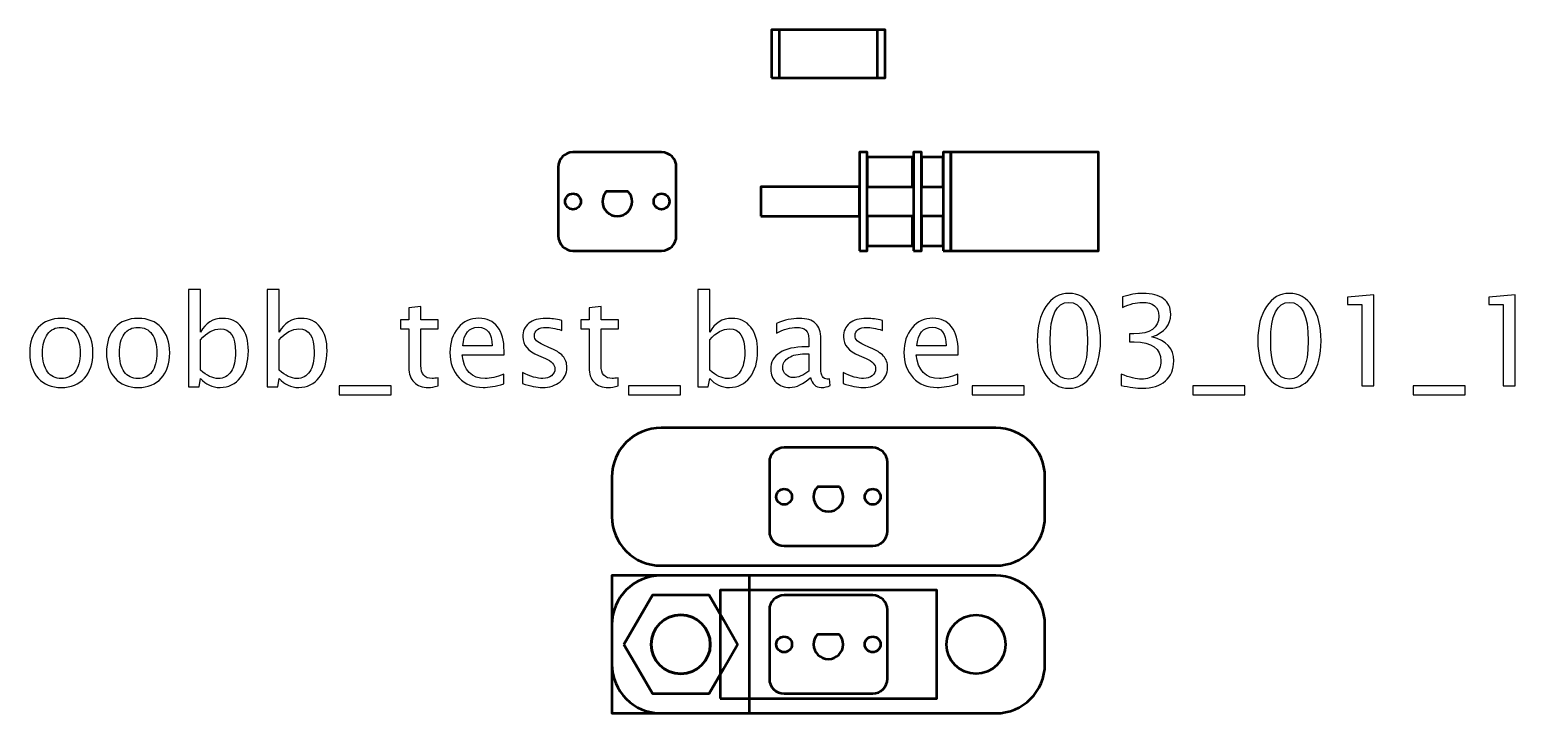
# Model space of a CAD drawing. Header units: centimetres. Extents: x -27.7 to 27.6, y -20.2 to 43.3.
# Drawn here: x -8.11 to 6.98, y 11.3 to 18.25 of the extents above; entities that cross this region are included whole.
import ezdxf

# ---------------------------------------------------------------- set-up
doc = ezdxf.new("R2010")
doc.units = ezdxf.units.CM
doc.header["$MEASUREMENT"] = 0
doc.layers.add('Layer 1', color=7, linetype='Continuous')

msp = doc.modelspace()

# ---------------------------------------------------------------- linework, layer by layer
at = {"layer": 'Layer 1', "lineweight": 53}
for points in [[(-0.57735, 17.75502), (0.57735, 17.75502), (0.57735, 18.24502), (-0.57735, 18.24502), (-0.57735, 17.75502)], [(-0.5, 17.75502), (0.5, 17.75502), (0.5, 18.24502), (-0.5, 18.24502), (-0.5, 17.75502)], [(-1.1, 11.45), (1.1, 11.45), (1.1, 12.55), (-1.1, 12.55), (-1.1, 11.45)]]:
    msp.add_lwpolyline(points, close=True, dxfattribs=at)
at = {"layer": 'Layer 1', "color": 4, "lineweight": 53}
for points in [[(0.31501, 15.99995), (0.39501, 15.99995), (0.39501, 16.99995), (0.31501, 16.99995), (0.31501, 15.99995)], [(0.39501, 16.65015), (0.85501, 16.65015), (0.85501, 16.95015), (0.39501, 16.95015), (0.39501, 16.65015)], [(0.86501, 15.99995), (0.94501, 15.99995), (0.94501, 16.99995), (0.86501, 16.99995), (0.86501, 15.99995)], [(0.94501, 16.65015), (1.16501, 16.65015), (1.16501, 16.95015), (0.94501, 16.95015), (0.94501, 16.65015)], [(1.16501, 15.99995), (1.24501, 15.99995), (1.24501, 16.99995), (1.16501, 16.99995), (1.16501, 15.99995)], [(1.24501, 15.99995), (2.74501, 15.99995), (2.74501, 16.99995), (1.24501, 16.99995), (1.24501, 15.99995)], [(-0.68499, 16.34984), (0.31501, 16.34984), (0.31501, 16.64984), (-0.68499, 16.64984), (-0.68499, 16.34984)], [(0.39501, 16.04995), (0.85501, 16.04995), (0.85501, 16.34995), (0.39501, 16.34995), (0.39501, 16.04995)], [(0.94501, 16.04995), (1.16501, 16.04995), (1.16501, 16.34995), (0.94501, 16.34995), (0.94501, 16.04995)]]:
    msp.add_lwpolyline(points, close=True, dxfattribs=at)
for centre in [(-2.59498, 16.50005), (-1.69498, 16.50005), (-0.45, 13.5), (0.45, 13.5), (-0.45, 12), (0.45, 12)]:
    msp.add_ellipse(centre, major_axis=(0, 0.08), ratio=1, dxfattribs=at)
at = {"layer": 'Layer 1', "lineweight": 53}
for centre in [(-1.5, 12), (1.5, 12)]:
    msp.add_ellipse(centre, major_axis=(0, 0.3), ratio=1, dxfattribs=at)
at = {"layer": 'Layer 1', "color": 4, "lineweight": 53}
for points, knots in [([(-2.74498, 16.15005), (-2.74498, 16.15005), (-2.74498, 16.85005), (-2.74498, 16.85005), (-2.74498, 16.85005), (-2.74498, 16.93291), (-2.67784, 17.00005), (-2.59498, 17.00005), (-2.59498, 17.00005), (-2.59498, 17.00005), (-1.69498, 17.00005), (-1.69498, 17.00005), (-1.69498, 17.00005), (-1.61212, 17.00005), (-1.54498, 16.93291), (-1.54498, 16.85005), (-1.54498, 16.85005), (-1.54498, 16.85005), (-1.54498, 16.15005), (-1.54498, 16.15005), (-1.54498, 16.15005), (-1.54498, 16.06719), (-1.61212, 16.00005), (-1.69498, 16.00005), (-1.69498, 16.00005), (-1.69498, 16.00005), (-2.59498, 16.00005), (-2.59498, 16.00005), (-2.59498, 16.00005), (-2.67784, 16.00005), (-2.74498, 16.06719), (-2.74498, 16.15005)], [0, 0, 0, 0, 0.11111111, 0.11111111, 0.11111111, 0.11111111, 0.22222222, 0.22222222, 0.22222222, 0.22222222, 0.33333333, 0.33333333, 0.33333333, 0.33333333, 0.44444444, 0.44444444, 0.44444444, 0.44444444, 0.55555556, 0.55555556, 0.55555556, 0.55555556, 0.66666667, 0.66666667, 0.66666667, 0.66666667, 0.77777778, 0.77777778, 0.77777778, 0.77777778, 1, 1, 1, 1]), ([(-2.03319, 16.60005), (-2.00944, 16.57352), (-1.99498, 16.53847), (-1.99498, 16.50005), (-1.99498, 16.50005), (-1.99498, 16.41721), (-2.06214, 16.35005), (-2.14498, 16.35005), (-2.14498, 16.35005), (-2.22782, 16.35005), (-2.29498, 16.41721), (-2.29498, 16.50005), (-2.29498, 16.50005), (-2.29498, 16.53847), (-2.28052, 16.57352), (-2.25677, 16.60005), (-2.25677, 16.60005), (-2.25677, 16.60005), (-2.03319, 16.60005), (-2.03319, 16.60005)], [0, 0, 0, 0, 0.16666667, 0.16666667, 0.16666667, 0.16666667, 0.33333333, 0.33333333, 0.33333333, 0.33333333, 0.5, 0.5, 0.5, 0.5, 0.66666667, 0.66666667, 0.66666667, 0.66666667, 1, 1, 1, 1]), ([(-0.6, 13.15), (-0.6, 13.15), (-0.6, 13.85), (-0.6, 13.85), (-0.6, 13.85), (-0.6, 13.93286), (-0.53286, 14), (-0.45, 14), (-0.45, 14), (-0.45, 14), (0.45, 14), (0.45, 14), (0.45, 14), (0.53286, 14), (0.6, 13.93286), (0.6, 13.85), (0.6, 13.85), (0.6, 13.85), (0.6, 13.15), (0.6, 13.15), (0.6, 13.15), (0.6, 13.06714), (0.53286, 13), (0.45, 13), (0.45, 13), (0.45, 13), (-0.45, 13), (-0.45, 13), (-0.45, 13), (-0.53286, 13), (-0.6, 13.06714), (-0.6, 13.15)], [0, 0, 0, 0, 0.11111111, 0.11111111, 0.11111111, 0.11111111, 0.22222222, 0.22222222, 0.22222222, 0.22222222, 0.33333333, 0.33333333, 0.33333333, 0.33333333, 0.44444444, 0.44444444, 0.44444444, 0.44444444, 0.55555556, 0.55555556, 0.55555556, 0.55555556, 0.66666667, 0.66666667, 0.66666667, 0.66666667, 0.77777778, 0.77777778, 0.77777778, 0.77777778, 1, 1, 1, 1]), ([(0.11179, 13.6), (0.13554, 13.57347), (0.15, 13.53842), (0.15, 13.5), (0.15, 13.5), (0.15, 13.41716), (0.08284, 13.35), (0, 13.35), (0, 13.35), (-0.08284, 13.35), (-0.15, 13.41716), (-0.15, 13.5), (-0.15, 13.5), (-0.15, 13.53842), (-0.13554, 13.57347), (-0.11179, 13.6), (-0.11179, 13.6), (-0.11179, 13.6), (0.11179, 13.6), (0.11179, 13.6)], [0, 0, 0, 0, 0.16666667, 0.16666667, 0.16666667, 0.16666667, 0.33333333, 0.33333333, 0.33333333, 0.33333333, 0.5, 0.5, 0.5, 0.5, 0.66666667, 0.66666667, 0.66666667, 0.66666667, 1, 1, 1, 1]), ([(-0.6, 11.65), (-0.6, 11.65), (-0.6, 12.35), (-0.6, 12.35), (-0.6, 12.35), (-0.6, 12.43286), (-0.53286, 12.5), (-0.45, 12.5), (-0.45, 12.5), (-0.45, 12.5), (0.45, 12.5), (0.45, 12.5), (0.45, 12.5), (0.53286, 12.5), (0.6, 12.43286), (0.6, 12.35), (0.6, 12.35), (0.6, 12.35), (0.6, 11.65), (0.6, 11.65), (0.6, 11.65), (0.6, 11.56714), (0.53286, 11.5), (0.45, 11.5), (0.45, 11.5), (0.45, 11.5), (-0.45, 11.5), (-0.45, 11.5), (-0.45, 11.5), (-0.53286, 11.5), (-0.6, 11.56714), (-0.6, 11.65)], [0, 0, 0, 0, 0.11111111, 0.11111111, 0.11111111, 0.11111111, 0.22222222, 0.22222222, 0.22222222, 0.22222222, 0.33333333, 0.33333333, 0.33333333, 0.33333333, 0.44444444, 0.44444444, 0.44444444, 0.44444444, 0.55555556, 0.55555556, 0.55555556, 0.55555556, 0.66666667, 0.66666667, 0.66666667, 0.66666667, 0.77777778, 0.77777778, 0.77777778, 0.77777778, 1, 1, 1, 1]), ([(0.11179, 12.1), (0.13554, 12.07347), (0.15, 12.03842), (0.15, 12), (0.15, 12), (0.15, 11.91716), (0.08284, 11.85), (0, 11.85), (0, 11.85), (-0.08284, 11.85), (-0.15, 11.91716), (-0.15, 12), (-0.15, 12), (-0.15, 12.03842), (-0.13554, 12.07347), (-0.11179, 12.1), (-0.11179, 12.1), (-0.11179, 12.1), (0.11179, 12.1), (0.11179, 12.1)], [0, 0, 0, 0, 0.16666667, 0.16666667, 0.16666667, 0.16666667, 0.33333333, 0.33333333, 0.33333333, 0.33333333, 0.5, 0.5, 0.5, 0.5, 0.66666667, 0.66666667, 0.66666667, 0.66666667, 1, 1, 1, 1])]:
    msp.add_open_spline(points, degree=3, knots=knots, dxfattribs=at)
at = {"layer": 'Layer 1'}
for points, knots in [([(-6.50057, 14.61773), (-6.50057, 14.61773), (-6.50057, 15.60452), (-6.50057, 15.60452), (-6.50057, 15.60452), (-6.50057, 15.60452), (-6.37865, 15.60452), (-6.37865, 15.60452), (-6.37865, 15.60452), (-6.37865, 15.60452), (-6.37865, 15.17124), (-6.37865, 15.17124), (-6.37865, 15.17124), (-6.3287, 15.26543), (-6.25355, 15.31242), (-6.15344, 15.31242), (-6.15344, 15.31242), (-6.07237, 15.31242), (-6.00866, 15.283), (-5.96209, 15.22394), (-5.96209, 15.22394), (-5.91552, 15.16489), (-5.89224, 15.08424), (-5.89224, 14.98201), (-5.89224, 14.98201), (-5.89224, 14.87067), (-5.9187, 14.78071), (-5.9714, 14.71256), (-5.9714, 14.71256), (-6.02411, 14.64419), (-6.09353, 14.61011), (-6.17947, 14.61011), (-6.17947, 14.61011), (-6.25927, 14.61011), (-6.32573, 14.64059), (-6.37865, 14.70176), (-6.37865, 14.70176), (-6.37865, 14.70176), (-6.39347, 14.61773), (-6.39347, 14.61773), (-6.39347, 14.61773), (-6.39347, 14.61773), (-6.50057, 14.61773), (-6.50057, 14.61773)], [0, 0, 0, 0, 0.08333333, 0.08333333, 0.08333333, 0.08333333, 0.16666667, 0.16666667, 0.16666667, 0.16666667, 0.25, 0.25, 0.25, 0.25, 0.33333333, 0.33333333, 0.33333333, 0.33333333, 0.41666667, 0.41666667, 0.41666667, 0.41666667, 0.5, 0.5, 0.5, 0.5, 0.58333333, 0.58333333, 0.58333333, 0.58333333, 0.66666667, 0.66666667, 0.66666667, 0.66666667, 0.75, 0.75, 0.75, 0.75, 0.83333333, 0.83333333, 0.83333333, 0.83333333, 1, 1, 1, 1]), ([(-5.70132, 14.61773), (-5.70132, 14.61773), (-5.70132, 15.60452), (-5.70132, 15.60452), (-5.70132, 15.60452), (-5.70132, 15.60452), (-5.5794, 15.60452), (-5.5794, 15.60452), (-5.5794, 15.60452), (-5.5794, 15.60452), (-5.5794, 15.17124), (-5.5794, 15.17124), (-5.5794, 15.17124), (-5.52945, 15.26543), (-5.4543, 15.31242), (-5.35419, 15.31242), (-5.35419, 15.31242), (-5.27312, 15.31242), (-5.20941, 15.283), (-5.16284, 15.22394), (-5.16284, 15.22394), (-5.11627, 15.16489), (-5.09299, 15.08424), (-5.09299, 14.98201), (-5.09299, 14.98201), (-5.09299, 14.87067), (-5.11945, 14.78071), (-5.17215, 14.71256), (-5.17215, 14.71256), (-5.22486, 14.64419), (-5.29428, 14.61011), (-5.38022, 14.61011), (-5.38022, 14.61011), (-5.46002, 14.61011), (-5.52648, 14.64059), (-5.5794, 14.70176), (-5.5794, 14.70176), (-5.5794, 14.70176), (-5.59422, 14.61773), (-5.59422, 14.61773), (-5.59422, 14.61773), (-5.59422, 14.61773), (-5.70132, 14.61773), (-5.70132, 14.61773)], [0, 0, 0, 0, 0.08333333, 0.08333333, 0.08333333, 0.08333333, 0.16666667, 0.16666667, 0.16666667, 0.16666667, 0.25, 0.25, 0.25, 0.25, 0.33333333, 0.33333333, 0.33333333, 0.33333333, 0.41666667, 0.41666667, 0.41666667, 0.41666667, 0.5, 0.5, 0.5, 0.5, 0.58333333, 0.58333333, 0.58333333, 0.58333333, 0.66666667, 0.66666667, 0.66666667, 0.66666667, 0.75, 0.75, 0.75, 0.75, 0.83333333, 0.83333333, 0.83333333, 0.83333333, 1, 1, 1, 1]), ([(-1.32702, 14.61773), (-1.32702, 14.61773), (-1.32702, 15.60452), (-1.32702, 15.60452), (-1.32702, 15.60452), (-1.32702, 15.60452), (-1.2051, 15.60452), (-1.2051, 15.60452), (-1.2051, 15.60452), (-1.2051, 15.60452), (-1.2051, 15.17124), (-1.2051, 15.17124), (-1.2051, 15.17124), (-1.15515, 15.26543), (-1.08, 15.31242), (-0.97989, 15.31242), (-0.97989, 15.31242), (-0.89882, 15.31242), (-0.83511, 15.283), (-0.78854, 15.22394), (-0.78854, 15.22394), (-0.74197, 15.16489), (-0.71869, 15.08424), (-0.71869, 14.98201), (-0.71869, 14.98201), (-0.71869, 14.87067), (-0.74515, 14.78071), (-0.79785, 14.71256), (-0.79785, 14.71256), (-0.85056, 14.64419), (-0.91998, 14.61011), (-1.00592, 14.61011), (-1.00592, 14.61011), (-1.08572, 14.61011), (-1.15218, 14.64059), (-1.2051, 14.70176), (-1.2051, 14.70176), (-1.2051, 14.70176), (-1.21992, 14.61773), (-1.21992, 14.61773), (-1.21992, 14.61773), (-1.21992, 14.61773), (-1.32702, 14.61773), (-1.32702, 14.61773)], [0, 0, 0, 0, 0.08333333, 0.08333333, 0.08333333, 0.08333333, 0.16666667, 0.16666667, 0.16666667, 0.16666667, 0.25, 0.25, 0.25, 0.25, 0.33333333, 0.33333333, 0.33333333, 0.33333333, 0.41666667, 0.41666667, 0.41666667, 0.41666667, 0.5, 0.5, 0.5, 0.5, 0.58333333, 0.58333333, 0.58333333, 0.58333333, 0.66666667, 0.66666667, 0.66666667, 0.66666667, 0.75, 0.75, 0.75, 0.75, 0.83333333, 0.83333333, 0.83333333, 0.83333333, 1, 1, 1, 1]), ([(2.44297, 14.60249), (2.34666, 14.60249), (2.26898, 14.64673), (2.21014, 14.73499), (2.21014, 14.73499), (2.15108, 14.82326), (2.12166, 14.93968), (2.12166, 15.08446), (2.12166, 15.08446), (2.12166, 15.22924), (2.15108, 15.34565), (2.21014, 15.43392), (2.21014, 15.43392), (2.26898, 15.52218), (2.34666, 15.56642), (2.44297, 15.56642), (2.44297, 15.56642), (2.5397, 15.56642), (2.61738, 15.52239), (2.67623, 15.43434), (2.67623, 15.43434), (2.73486, 15.34629), (2.76428, 15.22966), (2.76428, 15.08446), (2.76428, 15.08446), (2.76428, 14.93968), (2.73486, 14.82326), (2.67623, 14.73499), (2.67623, 14.73499), (2.61738, 14.64673), (2.5397, 14.60249), (2.44297, 14.60249)], [0, 0, 0, 0, 0.11111111, 0.11111111, 0.11111111, 0.11111111, 0.22222222, 0.22222222, 0.22222222, 0.22222222, 0.33333333, 0.33333333, 0.33333333, 0.33333333, 0.44444444, 0.44444444, 0.44444444, 0.44444444, 0.55555556, 0.55555556, 0.55555556, 0.55555556, 0.66666667, 0.66666667, 0.66666667, 0.66666667, 0.77777778, 0.77777778, 0.77777778, 0.77777778, 1, 1, 1, 1]), ([(2.97425, 14.6317), (2.97425, 14.6317), (2.97425, 14.746), (2.97425, 14.746), (2.97425, 14.746), (3.06146, 14.71129), (3.12983, 14.69393), (3.17999, 14.69393), (3.17999, 14.69393), (3.23905, 14.69393), (3.28667, 14.71086), (3.32329, 14.74494), (3.32329, 14.74494), (3.35991, 14.77902), (3.37811, 14.82347), (3.37811, 14.87808), (3.37811, 14.87808), (3.37811, 15.00762), (3.28794, 15.07239), (3.1076, 15.07239), (3.1076, 15.07239), (3.1076, 15.07239), (3.05934, 15.07239), (3.05934, 15.07239), (3.05934, 15.07239), (3.05934, 15.07239), (3.05934, 15.15431), (3.05934, 15.15431), (3.05934, 15.15431), (3.05934, 15.15431), (3.1021, 15.15494), (3.1021, 15.15494), (3.1021, 15.15494), (3.27164, 15.15494), (3.35652, 15.21463), (3.35652, 15.33422), (3.35652, 15.33422), (3.35652, 15.42799), (3.30022, 15.47498), (3.18782, 15.47498), (3.18782, 15.47498), (3.1275, 15.47498), (3.06061, 15.45762), (2.98695, 15.42291), (2.98695, 15.42291), (2.98695, 15.42291), (2.98695, 15.52959), (2.98695, 15.52959), (2.98695, 15.52959), (3.05913, 15.55414), (3.12877, 15.56642), (3.19565, 15.56642), (3.19565, 15.56642), (3.28667, 15.56642), (3.35673, 15.54822), (3.40542, 15.51181), (3.40542, 15.51181), (3.4541, 15.47562), (3.47844, 15.42291), (3.47844, 15.35391), (3.47844, 15.35391), (3.47844, 15.24617), (3.41473, 15.16933), (3.28709, 15.12361), (3.28709, 15.12361), (3.43505, 15.08911), (3.50892, 15.00804), (3.50892, 14.87999), (3.50892, 14.87999), (3.50892, 14.79363), (3.48035, 14.72568), (3.42341, 14.67636), (3.42341, 14.67636), (3.36647, 14.62704), (3.28815, 14.60249), (3.18867, 14.60249), (3.18867, 14.60249), (3.13194, 14.60249), (3.06061, 14.61223), (2.97425, 14.6317)], [0, 0, 0, 0, 0.04761905, 0.04761905, 0.04761905, 0.04761905, 0.0952381, 0.0952381, 0.0952381, 0.0952381, 0.14285714, 0.14285714, 0.14285714, 0.14285714, 0.19047619, 0.19047619, 0.19047619, 0.19047619, 0.23809524, 0.23809524, 0.23809524, 0.23809524, 0.28571429, 0.28571429, 0.28571429, 0.28571429, 0.33333333, 0.33333333, 0.33333333, 0.33333333, 0.38095238, 0.38095238, 0.38095238, 0.38095238, 0.42857143, 0.42857143, 0.42857143, 0.42857143, 0.47619048, 0.47619048, 0.47619048, 0.47619048, 0.52380952, 0.52380952, 0.52380952, 0.52380952, 0.57142857, 0.57142857, 0.57142857, 0.57142857, 0.61904762, 0.61904762, 0.61904762, 0.61904762, 0.66666667, 0.66666667, 0.66666667, 0.66666667, 0.71428571, 0.71428571, 0.71428571, 0.71428571, 0.76190476, 0.76190476, 0.76190476, 0.76190476, 0.80952381, 0.80952381, 0.80952381, 0.80952381, 0.85714286, 0.85714286, 0.85714286, 0.85714286, 0.9047619, 0.9047619, 0.9047619, 0.9047619, 1, 1, 1, 1]), ([(4.68409, 14.60249), (4.58778, 14.60249), (4.5101, 14.64673), (4.45126, 14.73499), (4.45126, 14.73499), (4.3922, 14.82326), (4.36278, 14.93968), (4.36278, 15.08446), (4.36278, 15.08446), (4.36278, 15.22924), (4.3922, 15.34565), (4.45126, 15.43392), (4.45126, 15.43392), (4.5101, 15.52218), (4.58778, 15.56642), (4.68409, 15.56642), (4.68409, 15.56642), (4.78082, 15.56642), (4.8585, 15.52239), (4.91735, 15.43434), (4.91735, 15.43434), (4.97598, 15.34629), (5.0054, 15.22966), (5.0054, 15.08446), (5.0054, 15.08446), (5.0054, 14.93968), (4.97598, 14.82326), (4.91735, 14.73499), (4.91735, 14.73499), (4.8585, 14.64673), (4.78082, 14.60249), (4.68409, 14.60249)], [0, 0, 0, 0, 0.11111111, 0.11111111, 0.11111111, 0.11111111, 0.22222222, 0.22222222, 0.22222222, 0.22222222, 0.33333333, 0.33333333, 0.33333333, 0.33333333, 0.44444444, 0.44444444, 0.44444444, 0.44444444, 0.55555556, 0.55555556, 0.55555556, 0.55555556, 0.66666667, 0.66666667, 0.66666667, 0.66666667, 0.77777778, 0.77777778, 0.77777778, 0.77777778, 1, 1, 1, 1]), ([(5.41857, 14.62535), (5.41857, 14.62535), (5.41857, 15.45212), (5.41857, 15.45212), (5.41857, 15.45212), (5.41857, 15.45212), (5.27252, 15.45212), (5.27252, 15.45212), (5.27252, 15.45212), (5.27252, 15.45212), (5.27252, 15.52832), (5.27252, 15.52832), (5.27252, 15.52832), (5.27252, 15.52832), (5.54049, 15.55118), (5.54049, 15.55118), (5.54049, 15.55118), (5.54049, 15.55118), (5.54049, 14.62535), (5.54049, 14.62535), (5.54049, 14.62535), (5.54049, 14.62535), (5.41857, 14.62535), (5.41857, 14.62535)], [0, 0, 0, 0, 0.14285714, 0.14285714, 0.14285714, 0.14285714, 0.28571429, 0.28571429, 0.28571429, 0.28571429, 0.42857143, 0.42857143, 0.42857143, 0.42857143, 0.57142857, 0.57142857, 0.57142857, 0.57142857, 0.71428571, 0.71428571, 0.71428571, 0.71428571, 1, 1, 1, 1]), ([(6.85663, 14.62535), (6.85663, 14.62535), (6.85663, 15.45212), (6.85663, 15.45212), (6.85663, 15.45212), (6.85663, 15.45212), (6.71058, 15.45212), (6.71058, 15.45212), (6.71058, 15.45212), (6.71058, 15.45212), (6.71058, 15.52832), (6.71058, 15.52832), (6.71058, 15.52832), (6.71058, 15.52832), (6.97855, 15.55118), (6.97855, 15.55118), (6.97855, 15.55118), (6.97855, 15.55118), (6.97855, 14.62535), (6.97855, 14.62535), (6.97855, 14.62535), (6.97855, 14.62535), (6.85663, 14.62535), (6.85663, 14.62535)], [0, 0, 0, 0, 0.14285714, 0.14285714, 0.14285714, 0.14285714, 0.28571429, 0.28571429, 0.28571429, 0.28571429, 0.42857143, 0.42857143, 0.42857143, 0.42857143, 0.57142857, 0.57142857, 0.57142857, 0.57142857, 0.71428571, 0.71428571, 0.71428571, 0.71428571, 1, 1, 1, 1]), ([(-3.96608, 14.62556), (-4.00376, 14.61519), (-4.03656, 14.61011), (-4.06429, 14.61011), (-4.06429, 14.61011), (-4.12652, 14.61011), (-4.17499, 14.62789), (-4.20971, 14.66345), (-4.20971, 14.66345), (-4.24463, 14.69901), (-4.26199, 14.74833), (-4.26199, 14.81162), (-4.26199, 14.81162), (-4.26199, 14.81162), (-4.26199, 15.20701), (-4.26199, 15.20701), (-4.26199, 15.20701), (-4.26199, 15.20701), (-4.34623, 15.20701), (-4.34623, 15.20701), (-4.34623, 15.20701), (-4.34623, 15.20701), (-4.34623, 15.29845), (-4.34623, 15.29845), (-4.34623, 15.29845), (-4.34623, 15.29845), (-4.26199, 15.29845), (-4.26199, 15.29845), (-4.26199, 15.29845), (-4.26199, 15.29845), (-4.26199, 15.42016), (-4.26199, 15.42016), (-4.26199, 15.42016), (-4.26199, 15.42016), (-4.14007, 15.4318), (-4.14007, 15.4318), (-4.14007, 15.4318), (-4.14007, 15.4318), (-4.14007, 15.29845), (-4.14007, 15.29845), (-4.14007, 15.29845), (-4.14007, 15.29845), (-3.96354, 15.29845), (-3.96354, 15.29845), (-3.96354, 15.29845), (-3.96354, 15.29845), (-3.96354, 15.20701), (-3.96354, 15.20701), (-3.96354, 15.20701), (-3.96354, 15.20701), (-4.14007, 15.20701), (-4.14007, 15.20701), (-4.14007, 15.20701), (-4.14007, 15.20701), (-4.14007, 14.83363), (-4.14007, 14.83363), (-4.14007, 14.83363), (-4.14007, 14.74558), (-4.10176, 14.70155), (-4.02535, 14.70155), (-4.02535, 14.70155), (-4.00905, 14.70155), (-3.98936, 14.7043), (-3.96608, 14.70959), (-3.96608, 14.70959), (-3.96608, 14.70959), (-3.96608, 14.62556), (-3.96608, 14.62556)], [0, 0, 0, 0, 0.05555556, 0.05555556, 0.05555556, 0.05555556, 0.11111111, 0.11111111, 0.11111111, 0.11111111, 0.16666667, 0.16666667, 0.16666667, 0.16666667, 0.22222222, 0.22222222, 0.22222222, 0.22222222, 0.27777778, 0.27777778, 0.27777778, 0.27777778, 0.33333333, 0.33333333, 0.33333333, 0.33333333, 0.38888889, 0.38888889, 0.38888889, 0.38888889, 0.44444444, 0.44444444, 0.44444444, 0.44444444, 0.5, 0.5, 0.5, 0.5, 0.55555556, 0.55555556, 0.55555556, 0.55555556, 0.61111111, 0.61111111, 0.61111111, 0.61111111, 0.66666667, 0.66666667, 0.66666667, 0.66666667, 0.72222222, 0.72222222, 0.72222222, 0.72222222, 0.77777778, 0.77777778, 0.77777778, 0.77777778, 0.83333333, 0.83333333, 0.83333333, 0.83333333, 0.88888889, 0.88888889, 0.88888889, 0.88888889, 1, 1, 1, 1]), ([(-2.13601, 14.62556), (-2.17369, 14.61519), (-2.20649, 14.61011), (-2.23422, 14.61011), (-2.23422, 14.61011), (-2.29645, 14.61011), (-2.34492, 14.62789), (-2.37964, 14.66345), (-2.37964, 14.66345), (-2.41456, 14.69901), (-2.43192, 14.74833), (-2.43192, 14.81162), (-2.43192, 14.81162), (-2.43192, 14.81162), (-2.43192, 15.20701), (-2.43192, 15.20701), (-2.43192, 15.20701), (-2.43192, 15.20701), (-2.51616, 15.20701), (-2.51616, 15.20701), (-2.51616, 15.20701), (-2.51616, 15.20701), (-2.51616, 15.29845), (-2.51616, 15.29845), (-2.51616, 15.29845), (-2.51616, 15.29845), (-2.43192, 15.29845), (-2.43192, 15.29845), (-2.43192, 15.29845), (-2.43192, 15.29845), (-2.43192, 15.42016), (-2.43192, 15.42016), (-2.43192, 15.42016), (-2.43192, 15.42016), (-2.31, 15.4318), (-2.31, 15.4318), (-2.31, 15.4318), (-2.31, 15.4318), (-2.31, 15.29845), (-2.31, 15.29845), (-2.31, 15.29845), (-2.31, 15.29845), (-2.13347, 15.29845), (-2.13347, 15.29845), (-2.13347, 15.29845), (-2.13347, 15.29845), (-2.13347, 15.20701), (-2.13347, 15.20701), (-2.13347, 15.20701), (-2.13347, 15.20701), (-2.31, 15.20701), (-2.31, 15.20701), (-2.31, 15.20701), (-2.31, 15.20701), (-2.31, 14.83363), (-2.31, 14.83363), (-2.31, 14.83363), (-2.31, 14.74558), (-2.27169, 14.70155), (-2.19528, 14.70155), (-2.19528, 14.70155), (-2.17898, 14.70155), (-2.15929, 14.7043), (-2.13601, 14.70959), (-2.13601, 14.70959), (-2.13601, 14.70959), (-2.13601, 14.62556), (-2.13601, 14.62556)], [0, 0, 0, 0, 0.05555556, 0.05555556, 0.05555556, 0.05555556, 0.11111111, 0.11111111, 0.11111111, 0.11111111, 0.16666667, 0.16666667, 0.16666667, 0.16666667, 0.22222222, 0.22222222, 0.22222222, 0.22222222, 0.27777778, 0.27777778, 0.27777778, 0.27777778, 0.33333333, 0.33333333, 0.33333333, 0.33333333, 0.38888889, 0.38888889, 0.38888889, 0.38888889, 0.44444444, 0.44444444, 0.44444444, 0.44444444, 0.5, 0.5, 0.5, 0.5, 0.55555556, 0.55555556, 0.55555556, 0.55555556, 0.61111111, 0.61111111, 0.61111111, 0.61111111, 0.66666667, 0.66666667, 0.66666667, 0.66666667, 0.72222222, 0.72222222, 0.72222222, 0.72222222, 0.77777778, 0.77777778, 0.77777778, 0.77777778, 0.83333333, 0.83333333, 0.83333333, 0.83333333, 0.88888889, 0.88888889, 0.88888889, 0.88888889, 1, 1, 1, 1]), ([(2.44276, 14.69393), (2.56997, 14.69393), (2.63347, 14.82411), (2.63347, 15.08446), (2.63347, 15.08446), (2.63347, 15.34481), (2.56997, 15.47498), (2.44276, 15.47498), (2.44276, 15.47498), (2.31597, 15.47498), (2.25247, 15.34481), (2.25247, 15.08446), (2.25247, 15.08446), (2.25247, 14.82411), (2.31597, 14.69393), (2.44276, 14.69393)], [0, 0, 0, 0, 0.2, 0.2, 0.2, 0.2, 0.4, 0.4, 0.4, 0.4, 0.6, 0.6, 0.6, 0.6, 1, 1, 1, 1]), ([(4.68388, 14.69393), (4.81109, 14.69393), (4.87459, 14.82411), (4.87459, 15.08446), (4.87459, 15.08446), (4.87459, 15.34481), (4.81109, 15.47498), (4.68388, 15.47498), (4.68388, 15.47498), (4.55709, 15.47498), (4.49359, 15.34481), (4.49359, 15.08446), (4.49359, 15.08446), (4.49359, 14.82411), (4.55709, 14.69393), (4.68388, 14.69393)], [0, 0, 0, 0, 0.2, 0.2, 0.2, 0.2, 0.4, 0.4, 0.4, 0.4, 0.6, 0.6, 0.6, 0.6, 1, 1, 1, 1]), ([(-7.793, 14.61011), (-7.89185, 14.61011), (-7.97016, 14.64165), (-8.02774, 14.70473), (-8.02774, 14.70473), (-8.08552, 14.7678), (-8.11431, 14.85353), (-8.11431, 14.96169), (-8.11431, 14.96169), (-8.11431, 15.06964), (-8.08552, 15.15515), (-8.02774, 15.21802), (-8.02774, 15.21802), (-7.97016, 15.28088), (-7.89185, 15.31242), (-7.793, 15.31242), (-7.793, 15.31242), (-7.69415, 15.31242), (-7.61583, 15.28088), (-7.55826, 15.21802), (-7.55826, 15.21802), (-7.50048, 15.15515), (-7.47169, 15.06964), (-7.47169, 14.96169), (-7.47169, 14.96169), (-7.47169, 14.85353), (-7.50048, 14.7678), (-7.55826, 14.70473), (-7.55826, 14.70473), (-7.61583, 14.64165), (-7.69415, 14.61011), (-7.793, 14.61011)], [0, 0, 0, 0, 0.11111111, 0.11111111, 0.11111111, 0.11111111, 0.22222222, 0.22222222, 0.22222222, 0.22222222, 0.33333333, 0.33333333, 0.33333333, 0.33333333, 0.44444444, 0.44444444, 0.44444444, 0.44444444, 0.55555556, 0.55555556, 0.55555556, 0.55555556, 0.66666667, 0.66666667, 0.66666667, 0.66666667, 0.77777778, 0.77777778, 0.77777778, 0.77777778, 1, 1, 1, 1]), ([(-7.0128, 14.61011), (-7.11165, 14.61011), (-7.18996, 14.64165), (-7.24754, 14.70473), (-7.24754, 14.70473), (-7.30532, 14.7678), (-7.33411, 14.85353), (-7.33411, 14.96169), (-7.33411, 14.96169), (-7.33411, 15.06964), (-7.30532, 15.15515), (-7.24754, 15.21802), (-7.24754, 15.21802), (-7.18996, 15.28088), (-7.11165, 15.31242), (-7.0128, 15.31242), (-7.0128, 15.31242), (-6.91395, 15.31242), (-6.83563, 15.28088), (-6.77806, 15.21802), (-6.77806, 15.21802), (-6.72028, 15.15515), (-6.69149, 15.06964), (-6.69149, 14.96169), (-6.69149, 14.96169), (-6.69149, 14.85353), (-6.72028, 14.7678), (-6.77806, 14.70473), (-6.77806, 14.70473), (-6.83563, 14.64165), (-6.91395, 14.61011), (-7.0128, 14.61011)], [0, 0, 0, 0, 0.11111111, 0.11111111, 0.11111111, 0.11111111, 0.22222222, 0.22222222, 0.22222222, 0.22222222, 0.33333333, 0.33333333, 0.33333333, 0.33333333, 0.44444444, 0.44444444, 0.44444444, 0.44444444, 0.55555556, 0.55555556, 0.55555556, 0.55555556, 0.66666667, 0.66666667, 0.66666667, 0.66666667, 0.77777778, 0.77777778, 0.77777778, 0.77777778, 1, 1, 1, 1]), ([(-3.29806, 14.64694), (-3.37997, 14.62239), (-3.45004, 14.61011), (-3.50846, 14.61011), (-3.50846, 14.61011), (-3.60815, 14.61011), (-3.68922, 14.64313), (-3.75166, 14.70896), (-3.75166, 14.70896), (-3.8141, 14.77479), (-3.84543, 14.86009), (-3.84543, 14.96508), (-3.84543, 14.96508), (-3.84543, 15.06689), (-3.81791, 15.1505), (-3.76267, 15.2159), (-3.76267, 15.2159), (-3.70742, 15.28109), (-3.63673, 15.31369), (-3.55058, 15.31369), (-3.55058, 15.31369), (-3.46909, 15.31369), (-3.40601, 15.28469), (-3.36156, 15.2267), (-3.36156, 15.2267), (-3.31711, 15.1687), (-3.29488, 15.08657), (-3.29488, 14.9801), (-3.29488, 14.9801), (-3.29488, 14.9801), (-3.29552, 14.94285), (-3.29552, 14.94285), (-3.29552, 14.94285), (-3.29552, 14.94285), (-3.72097, 14.94285), (-3.72097, 14.94285), (-3.72097, 14.94285), (-3.70319, 14.78198), (-3.62466, 14.70155), (-3.4856, 14.70155), (-3.4856, 14.70155), (-3.43458, 14.70155), (-3.37214, 14.71594), (-3.29806, 14.74473), (-3.29806, 14.74473), (-3.29806, 14.74473), (-3.29806, 14.64694), (-3.29806, 14.64694)], [0, 0, 0, 0, 0.07692308, 0.07692308, 0.07692308, 0.07692308, 0.15384615, 0.15384615, 0.15384615, 0.15384615, 0.23076923, 0.23076923, 0.23076923, 0.23076923, 0.30769231, 0.30769231, 0.30769231, 0.30769231, 0.38461538, 0.38461538, 0.38461538, 0.38461538, 0.46153846, 0.46153846, 0.46153846, 0.46153846, 0.53846154, 0.53846154, 0.53846154, 0.53846154, 0.61538462, 0.61538462, 0.61538462, 0.61538462, 0.69230769, 0.69230769, 0.69230769, 0.69230769, 0.76923077, 0.76923077, 0.76923077, 0.76923077, 0.84615385, 0.84615385, 0.84615385, 0.84615385, 1, 1, 1, 1]), ([(-3.10862, 14.64948), (-3.10862, 14.64948), (-3.10862, 14.76124), (-3.10862, 14.76124), (-3.10862, 14.76124), (-3.02882, 14.72145), (-2.95961, 14.70155), (-2.90055, 14.70155), (-2.90055, 14.70155), (-2.86541, 14.70155), (-2.8362, 14.71108), (-2.81313, 14.73013), (-2.81313, 14.73013), (-2.79006, 14.74896), (-2.77842, 14.77267), (-2.77842, 14.80125), (-2.77842, 14.80125), (-2.77842, 14.84294), (-2.8108, 14.87745), (-2.87557, 14.90475), (-2.87557, 14.90475), (-2.87557, 14.90475), (-2.94691, 14.93502), (-2.94691, 14.93502), (-2.94691, 14.93502), (-3.0521, 14.97862), (-3.10481, 15.0417), (-3.10481, 15.12361), (-3.10481, 15.12361), (-3.10481, 15.18225), (-3.08407, 15.22839), (-3.04258, 15.26204), (-3.04258, 15.26204), (-3.00109, 15.2957), (-2.94415, 15.31242), (-2.87198, 15.31242), (-2.87198, 15.31242), (-2.83451, 15.31242), (-2.78794, 15.30734), (-2.7327, 15.29697), (-2.7327, 15.29697), (-2.7327, 15.29697), (-2.7073, 15.2921), (-2.7073, 15.2921), (-2.7073, 15.2921), (-2.7073, 15.2921), (-2.7073, 15.1905), (-2.7073, 15.1905), (-2.7073, 15.1905), (-2.77524, 15.21082), (-2.82943, 15.22098), (-2.86986, 15.22098), (-2.86986, 15.22098), (-2.90542, 15.22098), (-2.93357, 15.21315), (-2.95495, 15.1977), (-2.95495, 15.1977), (-2.97612, 15.18225), (-2.9867, 15.1615), (-2.9867, 15.13547), (-2.9867, 15.13547), (-2.9867, 15.09885), (-2.95707, 15.06773), (-2.89759, 15.04255), (-2.89759, 15.04255), (-2.89759, 15.04255), (-2.83896, 15.01778), (-2.83896, 15.01778), (-2.83896, 15.01778), (-2.77249, 14.98984), (-2.7255, 14.96021), (-2.69799, 14.92909), (-2.69799, 14.92909), (-2.67026, 14.89798), (-2.6565, 14.85903), (-2.6565, 14.81246), (-2.6565, 14.81246), (-2.6565, 14.75341), (-2.67978, 14.70494), (-2.72656, 14.66705), (-2.72656, 14.66705), (-2.77313, 14.62916), (-2.83282, 14.61011), (-2.90542, 14.61011), (-2.90542, 14.61011), (-2.9613, 14.61011), (-3.02882, 14.62323), (-3.10862, 14.64948)], [0, 0, 0, 0, 0.04347826, 0.04347826, 0.04347826, 0.04347826, 0.08695652, 0.08695652, 0.08695652, 0.08695652, 0.13043478, 0.13043478, 0.13043478, 0.13043478, 0.17391304, 0.17391304, 0.17391304, 0.17391304, 0.2173913, 0.2173913, 0.2173913, 0.2173913, 0.26086957, 0.26086957, 0.26086957, 0.26086957, 0.30434783, 0.30434783, 0.30434783, 0.30434783, 0.34782609, 0.34782609, 0.34782609, 0.34782609, 0.39130435, 0.39130435, 0.39130435, 0.39130435, 0.43478261, 0.43478261, 0.43478261, 0.43478261, 0.47826087, 0.47826087, 0.47826087, 0.47826087, 0.52173913, 0.52173913, 0.52173913, 0.52173913, 0.56521739, 0.56521739, 0.56521739, 0.56521739, 0.60869565, 0.60869565, 0.60869565, 0.60869565, 0.65217391, 0.65217391, 0.65217391, 0.65217391, 0.69565217, 0.69565217, 0.69565217, 0.69565217, 0.73913043, 0.73913043, 0.73913043, 0.73913043, 0.7826087, 0.7826087, 0.7826087, 0.7826087, 0.82608696, 0.82608696, 0.82608696, 0.82608696, 0.86956522, 0.86956522, 0.86956522, 0.86956522, 0.91304348, 0.91304348, 0.91304348, 0.91304348, 1, 1, 1, 1]), ([(-0.18085, 14.71108), (-0.25408, 14.64377), (-0.32457, 14.61011), (-0.3923, 14.61011), (-0.3923, 14.61011), (-0.44797, 14.61011), (-0.49433, 14.62747), (-0.53094, 14.66239), (-0.53094, 14.66239), (-0.56777, 14.69732), (-0.58619, 14.74134), (-0.58619, 14.79447), (-0.58619, 14.79447), (-0.58619, 14.86792), (-0.55529, 14.92444), (-0.49348, 14.96381), (-0.49348, 14.96381), (-0.43167, 15.00318), (-0.34298, 15.02286), (-0.22741, 15.02286), (-0.22741, 15.02286), (-0.22741, 15.02286), (-0.19884, 15.02286), (-0.19884, 15.02286), (-0.19884, 15.02286), (-0.19884, 15.02286), (-0.19884, 15.10393), (-0.19884, 15.10393), (-0.19884, 15.10393), (-0.19884, 15.18203), (-0.23948, 15.22098), (-0.32097, 15.22098), (-0.32097, 15.22098), (-0.38405, 15.22098), (-0.45305, 15.20108), (-0.52777, 15.16129), (-0.52777, 15.16129), (-0.52777, 15.16129), (-0.52777, 15.26162), (-0.52777, 15.26162), (-0.52777, 15.26162), (-0.44564, 15.29549), (-0.36817, 15.31242), (-0.29557, 15.31242), (-0.29557, 15.31242), (-0.22085, 15.31242), (-0.16561, 15.29549), (-0.13026, 15.26141), (-0.13026, 15.26141), (-0.0947, 15.22733), (-0.07692, 15.17484), (-0.07692, 15.10393), (-0.07692, 15.10393), (-0.07692, 15.10393), (-0.07692, 14.79976), (-0.07692, 14.79976), (-0.07692, 14.79976), (-0.07692, 14.73013), (-0.05554, 14.6952), (-0.01257, 14.6952), (-0.01257, 14.6952), (-0.00728, 14.6952), (0.00055, 14.69605), (0.01092, 14.69774), (0.01092, 14.69774), (0.01092, 14.69774), (0.0196, 14.63001), (0.0196, 14.63001), (0.0196, 14.63001), (-0.00813, 14.61667), (-0.03861, 14.61011), (-0.07205, 14.61011), (-0.07205, 14.61011), (-0.12899, 14.61011), (-0.16518, 14.64377), (-0.18085, 14.71108)], [0, 0, 0, 0, 0.05, 0.05, 0.05, 0.05, 0.1, 0.1, 0.1, 0.1, 0.15, 0.15, 0.15, 0.15, 0.2, 0.2, 0.2, 0.2, 0.25, 0.25, 0.25, 0.25, 0.3, 0.3, 0.3, 0.3, 0.35, 0.35, 0.35, 0.35, 0.4, 0.4, 0.4, 0.4, 0.45, 0.45, 0.45, 0.45, 0.5, 0.5, 0.5, 0.5, 0.55, 0.55, 0.55, 0.55, 0.6, 0.6, 0.6, 0.6, 0.65, 0.65, 0.65, 0.65, 0.7, 0.7, 0.7, 0.7, 0.75, 0.75, 0.75, 0.75, 0.8, 0.8, 0.8, 0.8, 0.85, 0.85, 0.85, 0.85, 0.9, 0.9, 0.9, 0.9, 1, 1, 1, 1]), ([(0.14935, 14.64948), (0.14935, 14.64948), (0.14935, 14.76124), (0.14935, 14.76124), (0.14935, 14.76124), (0.22915, 14.72145), (0.29836, 14.70155), (0.35742, 14.70155), (0.35742, 14.70155), (0.39256, 14.70155), (0.42177, 14.71108), (0.44484, 14.73013), (0.44484, 14.73013), (0.46791, 14.74896), (0.47955, 14.77267), (0.47955, 14.80125), (0.47955, 14.80125), (0.47955, 14.84294), (0.44717, 14.87745), (0.3824, 14.90475), (0.3824, 14.90475), (0.3824, 14.90475), (0.31106, 14.93502), (0.31106, 14.93502), (0.31106, 14.93502), (0.20587, 14.97862), (0.15316, 15.0417), (0.15316, 15.12361), (0.15316, 15.12361), (0.15316, 15.18225), (0.1739, 15.22839), (0.21539, 15.26204), (0.21539, 15.26204), (0.25688, 15.2957), (0.31382, 15.31242), (0.38599, 15.31242), (0.38599, 15.31242), (0.42346, 15.31242), (0.47003, 15.30734), (0.52527, 15.29697), (0.52527, 15.29697), (0.52527, 15.29697), (0.55067, 15.2921), (0.55067, 15.2921), (0.55067, 15.2921), (0.55067, 15.2921), (0.55067, 15.1905), (0.55067, 15.1905), (0.55067, 15.1905), (0.48273, 15.21082), (0.42854, 15.22098), (0.38811, 15.22098), (0.38811, 15.22098), (0.35255, 15.22098), (0.3244, 15.21315), (0.30302, 15.1977), (0.30302, 15.1977), (0.28185, 15.18225), (0.27127, 15.1615), (0.27127, 15.13547), (0.27127, 15.13547), (0.27127, 15.09885), (0.3009, 15.06773), (0.36038, 15.04255), (0.36038, 15.04255), (0.36038, 15.04255), (0.41901, 15.01778), (0.41901, 15.01778), (0.41901, 15.01778), (0.48548, 14.98984), (0.53247, 14.96021), (0.55998, 14.92909), (0.55998, 14.92909), (0.58771, 14.89798), (0.60147, 14.85903), (0.60147, 14.81246), (0.60147, 14.81246), (0.60147, 14.75341), (0.57819, 14.70494), (0.53141, 14.66705), (0.53141, 14.66705), (0.48484, 14.62916), (0.42515, 14.61011), (0.35255, 14.61011), (0.35255, 14.61011), (0.29667, 14.61011), (0.22915, 14.62323), (0.14935, 14.64948)], [0, 0, 0, 0, 0.04347826, 0.04347826, 0.04347826, 0.04347826, 0.08695652, 0.08695652, 0.08695652, 0.08695652, 0.13043478, 0.13043478, 0.13043478, 0.13043478, 0.17391304, 0.17391304, 0.17391304, 0.17391304, 0.2173913, 0.2173913, 0.2173913, 0.2173913, 0.26086957, 0.26086957, 0.26086957, 0.26086957, 0.30434783, 0.30434783, 0.30434783, 0.30434783, 0.34782609, 0.34782609, 0.34782609, 0.34782609, 0.39130435, 0.39130435, 0.39130435, 0.39130435, 0.43478261, 0.43478261, 0.43478261, 0.43478261, 0.47826087, 0.47826087, 0.47826087, 0.47826087, 0.52173913, 0.52173913, 0.52173913, 0.52173913, 0.56521739, 0.56521739, 0.56521739, 0.56521739, 0.60869565, 0.60869565, 0.60869565, 0.60869565, 0.65217391, 0.65217391, 0.65217391, 0.65217391, 0.69565217, 0.69565217, 0.69565217, 0.69565217, 0.73913043, 0.73913043, 0.73913043, 0.73913043, 0.7826087, 0.7826087, 0.7826087, 0.7826087, 0.82608696, 0.82608696, 0.82608696, 0.82608696, 0.86956522, 0.86956522, 0.86956522, 0.86956522, 0.91304348, 0.91304348, 0.91304348, 0.91304348, 1, 1, 1, 1]), ([(1.315, 14.64694), (1.23309, 14.62239), (1.16302, 14.61011), (1.1046, 14.61011), (1.1046, 14.61011), (1.00491, 14.61011), (0.92384, 14.64313), (0.8614, 14.70896), (0.8614, 14.70896), (0.79896, 14.77479), (0.76763, 14.86009), (0.76763, 14.96508), (0.76763, 14.96508), (0.76763, 15.06689), (0.79515, 15.1505), (0.85039, 15.2159), (0.85039, 15.2159), (0.90564, 15.28109), (0.97633, 15.31369), (1.06248, 15.31369), (1.06248, 15.31369), (1.14397, 15.31369), (1.20705, 15.28469), (1.2515, 15.2267), (1.2515, 15.2267), (1.29595, 15.1687), (1.31818, 15.08657), (1.31818, 14.9801), (1.31818, 14.9801), (1.31818, 14.9801), (1.31754, 14.94285), (1.31754, 14.94285), (1.31754, 14.94285), (1.31754, 14.94285), (0.89209, 14.94285), (0.89209, 14.94285), (0.89209, 14.94285), (0.90987, 14.78198), (0.9884, 14.70155), (1.12746, 14.70155), (1.12746, 14.70155), (1.17848, 14.70155), (1.24092, 14.71594), (1.315, 14.74473), (1.315, 14.74473), (1.315, 14.74473), (1.315, 14.64694), (1.315, 14.64694)], [0, 0, 0, 0, 0.07692308, 0.07692308, 0.07692308, 0.07692308, 0.15384615, 0.15384615, 0.15384615, 0.15384615, 0.23076923, 0.23076923, 0.23076923, 0.23076923, 0.30769231, 0.30769231, 0.30769231, 0.30769231, 0.38461538, 0.38461538, 0.38461538, 0.38461538, 0.46153846, 0.46153846, 0.46153846, 0.46153846, 0.53846154, 0.53846154, 0.53846154, 0.53846154, 0.61538462, 0.61538462, 0.61538462, 0.61538462, 0.69230769, 0.69230769, 0.69230769, 0.69230769, 0.76923077, 0.76923077, 0.76923077, 0.76923077, 0.84615385, 0.84615385, 0.84615385, 0.84615385, 1, 1, 1, 1]), ([(-7.79321, 14.70155), (-7.73289, 14.70155), (-7.6859, 14.7242), (-7.65245, 14.76971), (-7.65245, 14.76971), (-7.61922, 14.815), (-7.6025, 14.87914), (-7.6025, 14.96169), (-7.6025, 14.96169), (-7.6025, 15.04403), (-7.61922, 15.10795), (-7.65245, 15.15325), (-7.65245, 15.15325), (-7.6859, 15.19833), (-7.73289, 15.22098), (-7.79321, 15.22098), (-7.79321, 15.22098), (-7.85375, 15.22098), (-7.90074, 15.19833), (-7.93376, 15.15325), (-7.93376, 15.15325), (-7.96699, 15.10795), (-7.9835, 15.04403), (-7.9835, 14.96169), (-7.9835, 14.96169), (-7.9835, 14.87914), (-7.96699, 14.815), (-7.93376, 14.76971), (-7.93376, 14.76971), (-7.90074, 14.7242), (-7.85375, 14.70155), (-7.79321, 14.70155)], [0, 0, 0, 0, 0.11111111, 0.11111111, 0.11111111, 0.11111111, 0.22222222, 0.22222222, 0.22222222, 0.22222222, 0.33333333, 0.33333333, 0.33333333, 0.33333333, 0.44444444, 0.44444444, 0.44444444, 0.44444444, 0.55555556, 0.55555556, 0.55555556, 0.55555556, 0.66666667, 0.66666667, 0.66666667, 0.66666667, 0.77777778, 0.77777778, 0.77777778, 0.77777778, 1, 1, 1, 1]), ([(-7.01301, 14.70155), (-6.95269, 14.70155), (-6.9057, 14.7242), (-6.87225, 14.76971), (-6.87225, 14.76971), (-6.83902, 14.815), (-6.8223, 14.87914), (-6.8223, 14.96169), (-6.8223, 14.96169), (-6.8223, 15.04403), (-6.83902, 15.10795), (-6.87225, 15.15325), (-6.87225, 15.15325), (-6.9057, 15.19833), (-6.95269, 15.22098), (-7.01301, 15.22098), (-7.01301, 15.22098), (-7.07355, 15.22098), (-7.12054, 15.19833), (-7.15356, 15.15325), (-7.15356, 15.15325), (-7.18679, 15.10795), (-7.2033, 15.04403), (-7.2033, 14.96169), (-7.2033, 14.96169), (-7.2033, 14.87914), (-7.18679, 14.815), (-7.15356, 14.76971), (-7.15356, 14.76971), (-7.12054, 14.7242), (-7.07355, 14.70155), (-7.01301, 14.70155)], [0, 0, 0, 0, 0.11111111, 0.11111111, 0.11111111, 0.11111111, 0.22222222, 0.22222222, 0.22222222, 0.22222222, 0.33333333, 0.33333333, 0.33333333, 0.33333333, 0.44444444, 0.44444444, 0.44444444, 0.44444444, 0.55555556, 0.55555556, 0.55555556, 0.55555556, 0.66666667, 0.66666667, 0.66666667, 0.66666667, 0.77777778, 0.77777778, 0.77777778, 0.77777778, 1, 1, 1, 1]), ([(-6.37865, 14.78579), (-6.31578, 14.7297), (-6.25588, 14.70155), (-6.19894, 14.70155), (-6.19894, 14.70155), (-6.14285, 14.70155), (-6.09946, 14.72505), (-6.06898, 14.77182), (-6.06898, 14.77182), (-6.03829, 14.8186), (-6.02305, 14.88443), (-6.02305, 14.96952), (-6.02305, 14.96952), (-6.02305, 15.127), (-6.07512, 15.20574), (-6.17926, 15.20574), (-6.17926, 15.20574), (-6.24742, 15.20574), (-6.31388, 15.16891), (-6.37865, 15.09504), (-6.37865, 15.09504), (-6.37865, 15.09504), (-6.37865, 14.78579), (-6.37865, 14.78579)], [0, 0, 0, 0, 0.14285714, 0.14285714, 0.14285714, 0.14285714, 0.28571429, 0.28571429, 0.28571429, 0.28571429, 0.42857143, 0.42857143, 0.42857143, 0.42857143, 0.57142857, 0.57142857, 0.57142857, 0.57142857, 0.71428571, 0.71428571, 0.71428571, 0.71428571, 1, 1, 1, 1]), ([(-5.5794, 14.78579), (-5.51653, 14.7297), (-5.45663, 14.70155), (-5.39969, 14.70155), (-5.39969, 14.70155), (-5.3436, 14.70155), (-5.30021, 14.72505), (-5.26973, 14.77182), (-5.26973, 14.77182), (-5.23904, 14.8186), (-5.2238, 14.88443), (-5.2238, 14.96952), (-5.2238, 14.96952), (-5.2238, 15.127), (-5.27587, 15.20574), (-5.38001, 15.20574), (-5.38001, 15.20574), (-5.44817, 15.20574), (-5.51463, 15.16891), (-5.5794, 15.09504), (-5.5794, 15.09504), (-5.5794, 15.09504), (-5.5794, 14.78579), (-5.5794, 14.78579)], [0, 0, 0, 0, 0.14285714, 0.14285714, 0.14285714, 0.14285714, 0.28571429, 0.28571429, 0.28571429, 0.28571429, 0.42857143, 0.42857143, 0.42857143, 0.42857143, 0.57142857, 0.57142857, 0.57142857, 0.57142857, 0.71428571, 0.71428571, 0.71428571, 0.71428571, 1, 1, 1, 1]), ([(-3.71462, 15.03429), (-3.71462, 15.03429), (-3.41744, 15.03429), (-3.41744, 15.03429), (-3.41744, 15.03429), (-3.41744, 15.1596), (-3.46422, 15.22225), (-3.55756, 15.22225), (-3.55756, 15.22225), (-3.65154, 15.22225), (-3.70382, 15.1596), (-3.71462, 15.03429)], [0, 0, 0, 0, 0.25, 0.25, 0.25, 0.25, 0.5, 0.5, 0.5, 0.5, 1, 1, 1, 1]), ([(-1.2051, 14.78579), (-1.14223, 14.7297), (-1.08233, 14.70155), (-1.02539, 14.70155), (-1.02539, 14.70155), (-0.9693, 14.70155), (-0.92591, 14.72505), (-0.89543, 14.77182), (-0.89543, 14.77182), (-0.86474, 14.8186), (-0.8495, 14.88443), (-0.8495, 14.96952), (-0.8495, 14.96952), (-0.8495, 15.127), (-0.90157, 15.20574), (-1.00571, 15.20574), (-1.00571, 15.20574), (-1.07387, 15.20574), (-1.14033, 15.16891), (-1.2051, 15.09504), (-1.2051, 15.09504), (-1.2051, 15.09504), (-1.2051, 14.78579), (-1.2051, 14.78579)], [0, 0, 0, 0, 0.14285714, 0.14285714, 0.14285714, 0.14285714, 0.28571429, 0.28571429, 0.28571429, 0.28571429, 0.42857143, 0.42857143, 0.42857143, 0.42857143, 0.57142857, 0.57142857, 0.57142857, 0.57142857, 0.71428571, 0.71428571, 0.71428571, 0.71428571, 1, 1, 1, 1]), ([(0.89844, 15.03429), (0.89844, 15.03429), (1.19562, 15.03429), (1.19562, 15.03429), (1.19562, 15.03429), (1.19562, 15.1596), (1.14884, 15.22225), (1.0555, 15.22225), (1.0555, 15.22225), (0.96152, 15.22225), (0.90924, 15.1596), (0.89844, 15.03429)], [0, 0, 0, 0, 0.25, 0.25, 0.25, 0.25, 0.5, 0.5, 0.5, 0.5, 1, 1, 1, 1]), ([(-0.19884, 14.77754), (-0.19884, 14.77754), (-0.19884, 14.95047), (-0.19884, 14.95047), (-0.19884, 14.95047), (-0.19884, 14.95047), (-0.238, 14.95174), (-0.238, 14.95174), (-0.238, 14.95174), (-0.30573, 14.95174), (-0.36034, 14.93925), (-0.40204, 14.91428), (-0.40204, 14.91428), (-0.44353, 14.88909), (-0.46427, 14.85586), (-0.46427, 14.81437), (-0.46427, 14.81437), (-0.46427, 14.78537), (-0.4539, 14.76082), (-0.43337, 14.74071), (-0.43337, 14.74071), (-0.41262, 14.7206), (-0.38743, 14.71044), (-0.35759, 14.71044), (-0.35759, 14.71044), (-0.30679, 14.71044), (-0.25387, 14.73288), (-0.19884, 14.77754)], [0, 0, 0, 0, 0.125, 0.125, 0.125, 0.125, 0.25, 0.25, 0.25, 0.25, 0.375, 0.375, 0.375, 0.375, 0.5, 0.5, 0.5, 0.5, 0.625, 0.625, 0.625, 0.625, 0.75, 0.75, 0.75, 0.75, 1, 1, 1, 1]), ([(-4.97065, 14.53391), (-4.97065, 14.53391), (-4.97065, 14.62535), (-4.97065, 14.62535), (-4.97065, 14.62535), (-4.97065, 14.62535), (-4.44233, 14.62535), (-4.44233, 14.62535), (-4.44233, 14.62535), (-4.44233, 14.62535), (-4.44233, 14.53391), (-4.44233, 14.53391), (-4.44233, 14.53391), (-4.44233, 14.53391), (-4.97065, 14.53391), (-4.97065, 14.53391)], [0, 0, 0, 0, 0.2, 0.2, 0.2, 0.2, 0.4, 0.4, 0.4, 0.4, 0.6, 0.6, 0.6, 0.6, 1, 1, 1, 1]), ([(-2.0306, 14.53391), (-2.0306, 14.53391), (-2.0306, 14.62535), (-2.0306, 14.62535), (-2.0306, 14.62535), (-2.0306, 14.62535), (-1.50228, 14.62535), (-1.50228, 14.62535), (-1.50228, 14.62535), (-1.50228, 14.62535), (-1.50228, 14.53391), (-1.50228, 14.53391), (-1.50228, 14.53391), (-1.50228, 14.53391), (-2.0306, 14.53391), (-2.0306, 14.53391)], [0, 0, 0, 0, 0.2, 0.2, 0.2, 0.2, 0.4, 0.4, 0.4, 0.4, 0.6, 0.6, 0.6, 0.6, 1, 1, 1, 1]), ([(1.45999, 14.53391), (1.45999, 14.53391), (1.45999, 14.62535), (1.45999, 14.62535), (1.45999, 14.62535), (1.45999, 14.62535), (1.98831, 14.62535), (1.98831, 14.62535), (1.98831, 14.62535), (1.98831, 14.62535), (1.98831, 14.53391), (1.98831, 14.53391), (1.98831, 14.53391), (1.98831, 14.53391), (1.45999, 14.53391), (1.45999, 14.53391)], [0, 0, 0, 0, 0.2, 0.2, 0.2, 0.2, 0.4, 0.4, 0.4, 0.4, 0.6, 0.6, 0.6, 0.6, 1, 1, 1, 1]), ([(3.70111, 14.53391), (3.70111, 14.53391), (3.70111, 14.62535), (3.70111, 14.62535), (3.70111, 14.62535), (3.70111, 14.62535), (4.22943, 14.62535), (4.22943, 14.62535), (4.22943, 14.62535), (4.22943, 14.62535), (4.22943, 14.53391), (4.22943, 14.53391), (4.22943, 14.53391), (4.22943, 14.53391), (3.70111, 14.53391), (3.70111, 14.53391)], [0, 0, 0, 0, 0.2, 0.2, 0.2, 0.2, 0.4, 0.4, 0.4, 0.4, 0.6, 0.6, 0.6, 0.6, 1, 1, 1, 1]), ([(5.94223, 14.53391), (5.94223, 14.53391), (5.94223, 14.62535), (5.94223, 14.62535), (5.94223, 14.62535), (5.94223, 14.62535), (6.47055, 14.62535), (6.47055, 14.62535), (6.47055, 14.62535), (6.47055, 14.62535), (6.47055, 14.53391), (6.47055, 14.53391), (6.47055, 14.53391), (6.47055, 14.53391), (5.94223, 14.53391), (5.94223, 14.53391)], [0, 0, 0, 0, 0.2, 0.2, 0.2, 0.2, 0.4, 0.4, 0.4, 0.4, 0.6, 0.6, 0.6, 0.6, 1, 1, 1, 1])]:
    msp.add_open_spline(points, degree=3, knots=knots, dxfattribs=at)
at = {"layer": 'Layer 1', "lineweight": 53}
for points, knots in [([(-2.2, 13.3), (-2.2, 13.3), (-2.2, 13.7), (-2.2, 13.7), (-2.2, 13.7), (-2.2, 13.97614), (-1.97614, 14.2), (-1.7, 14.2), (-1.7, 14.2), (-1.7, 14.2), (1.7, 14.2), (1.7, 14.2), (1.7, 14.2), (1.97614, 14.2), (2.2, 13.97614), (2.2, 13.7), (2.2, 13.7), (2.2, 13.7), (2.2, 13.3), (2.2, 13.3), (2.2, 13.3), (2.2, 13.02386), (1.97614, 12.8), (1.7, 12.8), (1.7, 12.8), (1.7, 12.8), (-1.7, 12.8), (-1.7, 12.8), (-1.7, 12.8), (-1.97614, 12.8), (-2.2, 13.02386), (-2.2, 13.3)], [0, 0, 0, 0, 0.11111111, 0.11111111, 0.11111111, 0.11111111, 0.22222222, 0.22222222, 0.22222222, 0.22222222, 0.33333333, 0.33333333, 0.33333333, 0.33333333, 0.44444444, 0.44444444, 0.44444444, 0.44444444, 0.55555556, 0.55555556, 0.55555556, 0.55555556, 0.66666667, 0.66666667, 0.66666667, 0.66666667, 0.77777778, 0.77777778, 0.77777778, 0.77777778, 1, 1, 1, 1]), ([(-2.2, 11.8), (-2.2, 11.8), (-2.2, 12.2), (-2.2, 12.2), (-2.2, 12.2), (-2.2, 12.47614), (-1.97614, 12.7), (-1.7, 12.7), (-1.7, 12.7), (-1.7, 12.7), (1.7, 12.7), (1.7, 12.7), (1.7, 12.7), (1.97614, 12.7), (2.2, 12.47614), (2.2, 12.2), (2.2, 12.2), (2.2, 12.2), (2.2, 11.8), (2.2, 11.8), (2.2, 11.8), (2.2, 11.52386), (1.97614, 11.3), (1.7, 11.3), (1.7, 11.3), (1.7, 11.3), (-1.7, 11.3), (-1.7, 11.3), (-1.7, 11.3), (-1.97614, 11.3), (-2.2, 11.52386), (-2.2, 11.8)], [0, 0, 0, 0, 0.11111111, 0.11111111, 0.11111111, 0.11111111, 0.22222222, 0.22222222, 0.22222222, 0.22222222, 0.33333333, 0.33333333, 0.33333333, 0.33333333, 0.44444444, 0.44444444, 0.44444444, 0.44444444, 0.55555556, 0.55555556, 0.55555556, 0.55555556, 0.66666667, 0.66666667, 0.66666667, 0.66666667, 0.77777778, 0.77777778, 0.77777778, 0.77777778, 1, 1, 1, 1]), ([(-0.8, 11.3), (-0.8, 11.3), (-2.2, 11.3), (-2.2, 11.3), (-2.2, 11.3), (-2.2, 11.3), (-2.2, 12.7), (-2.2, 12.7), (-2.2, 12.7), (-2.2, 12.7), (-0.8, 12.7), (-0.8, 12.7), (-0.8, 12.7), (-0.8, 12.7), (-0.8, 11.3), (-0.8, 11.3)], [0, 0, 0, 0, 0.2, 0.2, 0.2, 0.2, 0.4, 0.4, 0.4, 0.4, 0.6, 0.6, 0.6, 0.6, 1, 1, 1, 1])]:
    msp.add_open_spline(points, degree=3, knots=knots, dxfattribs=at)
at = {"layer": 'Layer 1', "color": 30, "lineweight": 53}
for points, knots in [([(-2.07735, 12), (-2.07735, 12), (-1.93301, 12.25), (-1.93301, 12.25), (-1.93301, 12.25), (-1.93301, 12.25), (-1.78868, 12.5), (-1.78868, 12.5), (-1.78868, 12.5), (-1.78868, 12.5), (-1.5, 12.5), (-1.5, 12.5), (-1.5, 12.5), (-1.5, 12.5), (-1.21132, 12.5), (-1.21132, 12.5), (-1.21132, 12.5), (-1.21132, 12.5), (-1.06699, 12.25), (-1.06699, 12.25), (-1.06699, 12.25), (-1.06699, 12.25), (-0.92265, 12), (-0.92265, 12), (-0.92265, 12), (-0.92265, 12), (-1.06699, 11.75), (-1.06699, 11.75), (-1.06699, 11.75), (-1.06699, 11.75), (-1.21132, 11.5), (-1.21132, 11.5), (-1.21132, 11.5), (-1.21132, 11.5), (-1.5, 11.5), (-1.5, 11.5), (-1.5, 11.5), (-1.5, 11.5), (-1.78868, 11.5), (-1.78868, 11.5), (-1.78868, 11.5), (-1.78868, 11.5), (-1.93301, 11.75), (-1.93301, 11.75), (-1.93301, 11.75), (-1.93301, 11.75), (-2.07735, 12), (-2.07735, 12)], [0, 0, 0, 0, 0.07692308, 0.07692308, 0.07692308, 0.07692308, 0.15384615, 0.15384615, 0.15384615, 0.15384615, 0.23076923, 0.23076923, 0.23076923, 0.23076923, 0.30769231, 0.30769231, 0.30769231, 0.30769231, 0.38461538, 0.38461538, 0.38461538, 0.38461538, 0.46153846, 0.46153846, 0.46153846, 0.46153846, 0.53846154, 0.53846154, 0.53846154, 0.53846154, 0.61538462, 0.61538462, 0.61538462, 0.61538462, 0.69230769, 0.69230769, 0.69230769, 0.69230769, 0.76923077, 0.76923077, 0.76923077, 0.76923077, 0.84615385, 0.84615385, 0.84615385, 0.84615385, 1, 1, 1, 1]), ([(-1.8, 12), (-1.8, 12.16568), (-1.66568, 12.3), (-1.5, 12.3), (-1.5, 12.3), (-1.33432, 12.3), (-1.2, 12.16568), (-1.2, 12), (-1.2, 12), (-1.2, 11.83432), (-1.33432, 11.7), (-1.5, 11.7), (-1.5, 11.7), (-1.66568, 11.7), (-1.8, 11.83432), (-1.8, 12)], [0, 0, 0, 0, 0.2, 0.2, 0.2, 0.2, 0.4, 0.4, 0.4, 0.4, 0.6, 0.6, 0.6, 0.6, 1, 1, 1, 1])]:
    msp.add_open_spline(points, degree=3, knots=knots, dxfattribs=at)

doc.saveas('drawing.dxf')
